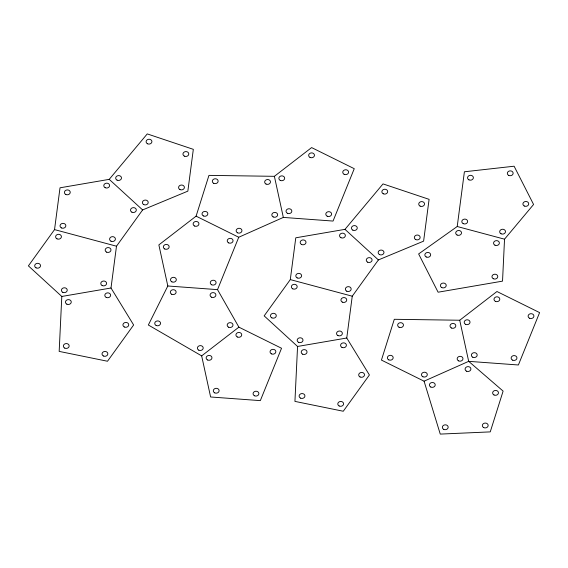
<?xml version="1.0" encoding="UTF-8"?>
<svg xmlns="http://www.w3.org/2000/svg" width="568" height="568" viewBox="0 0 568 568"><rect width="100%" height="100%" fill="white"/><g stroke="black" fill="none" stroke-linecap="round" stroke-linejoin="round"><path stroke-width="0.85" d="M61.798 296.46L59.171 351.393L107.501 361.248L133.636 324.981L111.001 288.004L116.49 246.207L142.625 209.933L187.845 191.146L193.326 149.341L147.254 133.906L109.226 179.353L60.016 187.802L54.535 229.607L28.4 265.874L61.798 296.46L111.001 288.004M297.561 346.459L294.934 401.391L343.271 411.246L369.406 374.979L346.764 338.01L352.252 296.205L378.387 259.938L423.607 241.144L429.089 199.34L383.017 183.904L344.989 229.351L295.779 237.8L290.298 279.605L264.163 315.872L297.561 346.459L346.764 338.01M504.533 239.185L502.531 281.139L438.105 292.208L418.63 253.939L457.219 226.511L464.397 171.777L514.111 166.211L533.579 204.473L504.533 239.185L457.219 226.511M196.095 216.159L208.953 175.377L274.387 176.321L311.612 147.588L354.254 168.689L333.047 221.066L283.333 217.416L238.737 237.261L217.523 289.637L238.894 327.154L281.536 348.255L260.329 400.625L210.614 396.982L201.661 355.88L148.354 325.01L167.816 285.988L158.862 244.893L196.095 216.159L238.737 237.261M201.661 355.88L238.894 327.154M459.732 320.238L496.957 291.512L539.6 312.613L518.392 364.983L468.678 361.34L424.076 381.185L381.433 360.084L394.298 319.294L459.732 320.238L468.678 361.34L503.113 391.103L490.248 431.886L440.257 434.094L424.076 381.185M167.816 285.988L217.523 289.637M290.298 279.605L352.252 296.205M54.535 229.607L116.49 246.207M344.989 229.351L378.387 259.938M109.226 179.353L142.625 209.933M274.387 176.321L283.333 217.416M228.563 327.175A2.911 2.435 -3.7 0 0 232.994 325.081A2.911 2.435 -3.7 0 0 228.705 322.951A2.911 2.435 -3.7 0 0 228.563 327.175M198.779 350.158A2.911 2.435 -3.7 0 0 203.209 348.063A2.911 2.435 -3.7 0 0 198.921 345.933A2.911 2.435 -3.7 0 0 198.779 350.158M156.129 325.464A2.911 2.435 -3.7 0 0 160.559 323.369A2.911 2.435 -3.7 0 0 156.271 321.232A2.911 2.435 -3.7 0 0 156.129 325.464M171.699 294.245A2.911 2.435 -3.7 0 0 176.13 292.151A2.911 2.435 -3.7 0 0 171.834 290.021A2.911 2.435 -3.7 0 0 171.699 294.245M211.466 297.163A2.911 2.435 -3.7 0 0 215.897 295.069A2.911 2.435 -3.7 0 0 211.608 292.932A2.911 2.435 -3.7 0 0 211.466 297.163M271.426 353.864A2.911 2.435 -3.7 0 0 275.856 351.769A2.911 2.435 -3.7 0 0 271.568 349.639A2.911 2.435 -3.7 0 0 271.426 353.864M254.457 395.761A2.911 2.435 -3.7 0 0 258.887 393.667A2.911 2.435 -3.7 0 0 254.599 391.537A2.911 2.435 -3.7 0 0 254.457 395.761M214.69 392.85A2.911 2.435 -3.7 0 0 219.12 390.756A2.911 2.435 -3.7 0 0 214.832 388.618A2.911 2.435 -3.7 0 0 214.69 392.85M207.526 359.963A2.911 2.435 -3.7 0 0 211.963 357.868A2.911 2.435 -3.7 0 0 207.668 355.738A2.911 2.435 -3.7 0 0 207.526 359.963M237.31 336.987A2.911 2.435 -3.7 0 0 241.741 334.893A2.911 2.435 -3.7 0 0 237.452 332.756A2.911 2.435 -3.7 0 0 237.31 336.987M280.251 180.404A2.911 2.435 -3.7 0 0 284.682 178.309A2.911 2.435 -3.7 0 0 280.393 176.179A2.911 2.435 -3.7 0 0 280.251 180.404M310.036 157.421A2.911 2.435 -3.7 0 0 314.466 155.327A2.911 2.435 -3.7 0 0 310.178 153.197A2.911 2.435 -3.7 0 0 310.036 157.421M344.144 174.305A2.911 2.435 -3.7 0 0 348.582 172.21A2.911 2.435 -3.7 0 0 344.286 170.073A2.911 2.435 -3.7 0 0 344.144 174.305M327.182 216.202A2.911 2.435 -3.7 0 0 331.613 214.108A2.911 2.435 -3.7 0 0 327.317 211.978A2.911 2.435 -3.7 0 0 327.182 216.202M287.408 213.284A2.911 2.435 -3.7 0 0 291.838 211.189A2.911 2.435 -3.7 0 0 287.55 209.059A2.911 2.435 -3.7 0 0 287.408 213.284M211.658 284.774A2.911 2.435 -3.7 0 0 216.089 282.679A2.911 2.435 -3.7 0 0 211.8 280.542A2.911 2.435 -3.7 0 0 211.658 284.774M171.891 281.856A2.911 2.435 -3.7 0 0 176.321 279.761A2.911 2.435 -3.7 0 0 172.026 277.631A2.911 2.435 -3.7 0 0 171.891 281.856M164.727 248.976A2.911 2.435 -3.7 0 0 169.157 246.881A2.911 2.435 -3.7 0 0 164.869 244.751A2.911 2.435 -3.7 0 0 164.727 248.976M194.512 225.993A2.911 2.435 -3.7 0 0 198.942 223.899A2.911 2.435 -3.7 0 0 194.654 221.769A2.911 2.435 -3.7 0 0 194.512 225.993M228.627 242.877A2.911 2.435 -3.7 0 0 233.057 240.782A2.911 2.435 -3.7 0 0 228.769 238.645A2.911 2.435 -3.7 0 0 228.627 242.877M237.523 232.816A2.911 2.435 -3.7 0 0 241.954 230.722A2.911 2.435 -3.7 0 0 237.665 228.592A2.911 2.435 -3.7 0 0 237.523 232.816M203.408 215.939A2.911 2.435 -3.7 0 0 207.845 213.845A2.911 2.435 -3.7 0 0 203.55 211.715A2.911 2.435 -3.7 0 0 203.408 215.939M213.703 183.308A2.911 2.435 -3.7 0 0 218.133 181.213A2.911 2.435 -3.7 0 0 213.838 179.083A2.911 2.435 -3.7 0 0 213.703 183.308M266.044 184.06A2.911 2.435 -3.7 0 0 270.474 181.966A2.911 2.435 -3.7 0 0 266.186 179.836A2.911 2.435 -3.7 0 0 266.044 184.06M273.201 216.94A2.911 2.435 -3.7 0 0 277.638 214.846A2.911 2.435 -3.7 0 0 273.343 212.716A2.911 2.435 -3.7 0 0 273.201 216.94M147.488 143.775A2.911 2.435 -3.7 0 0 151.919 141.68A2.911 2.435 -3.7 0 0 147.63 139.55A2.911 2.435 -3.7 0 0 147.488 143.775M184.344 156.129A2.911 2.435 -3.7 0 0 188.782 154.034A2.911 2.435 -3.7 0 0 184.486 151.897A2.911 2.435 -3.7 0 0 184.344 156.129M179.957 189.57A2.911 2.435 -3.7 0 0 184.394 187.476A2.911 2.435 -3.7 0 0 180.099 185.345A2.911 2.435 -3.7 0 0 179.957 189.57M143.782 204.601A2.911 2.435 -3.7 0 0 148.213 202.506A2.911 2.435 -3.7 0 0 143.924 200.376A2.911 2.435 -3.7 0 0 143.782 204.601M117.065 180.134A2.911 2.435 -3.7 0 0 121.495 178.04A2.911 2.435 -3.7 0 0 117.207 175.91A2.911 2.435 -3.7 0 0 117.065 180.134M106.557 252.114A2.911 2.435 -3.7 0 0 110.987 250.019A2.911 2.435 -3.7 0 0 106.699 247.889A2.911 2.435 -3.7 0 0 106.557 252.114M102.169 285.555A2.911 2.435 -3.7 0 0 106.599 283.46A2.911 2.435 -3.7 0 0 102.311 281.33A2.911 2.435 -3.7 0 0 102.169 285.555M62.8 292.321A2.911 2.435 -3.7 0 0 67.237 290.227A2.911 2.435 -3.7 0 0 62.941 288.097A2.911 2.435 -3.7 0 0 62.8 292.321M36.082 267.855A2.911 2.435 -3.7 0 0 40.52 265.76A2.911 2.435 -3.7 0 0 36.224 263.623A2.911 2.435 -3.7 0 0 36.082 267.855M56.992 238.837A2.911 2.435 -3.7 0 0 61.422 236.742A2.911 2.435 -3.7 0 0 57.134 234.612A2.911 2.435 -3.7 0 0 56.992 238.837M124.314 326.976A2.911 2.435 -3.7 0 0 128.744 324.882A2.911 2.435 -3.7 0 0 124.456 322.745A2.911 2.435 -3.7 0 0 124.314 326.976M103.404 355.987A2.911 2.435 -3.7 0 0 107.835 353.892A2.911 2.435 -3.7 0 0 103.546 351.762A2.911 2.435 -3.7 0 0 103.404 355.987M64.738 348.099A2.911 2.435 -3.7 0 0 69.168 346.004A2.911 2.435 -3.7 0 0 64.88 343.874A2.911 2.435 -3.7 0 0 64.738 348.099M66.839 304.157A2.911 2.435 -3.7 0 0 71.27 302.062A2.911 2.435 -3.7 0 0 66.981 299.932A2.911 2.435 -3.7 0 0 66.839 304.157M106.202 297.398A2.911 2.435 -3.7 0 0 110.632 295.303A2.911 2.435 -3.7 0 0 106.344 293.166A2.911 2.435 -3.7 0 0 106.202 297.398M65.803 194.469A2.911 2.435 -3.7 0 0 70.24 192.374A2.911 2.435 -3.7 0 0 65.945 190.237A2.911 2.435 -3.7 0 0 65.803 194.469M105.172 187.703A2.911 2.435 -3.7 0 0 109.603 185.608A2.911 2.435 -3.7 0 0 105.314 183.478A2.911 2.435 -3.7 0 0 105.172 187.703M131.89 212.169A2.911 2.435 -3.7 0 0 136.32 210.075A2.911 2.435 -3.7 0 0 132.032 207.945A2.911 2.435 -3.7 0 0 131.89 212.169M110.98 241.187A2.911 2.435 -3.7 0 0 115.41 239.093A2.911 2.435 -3.7 0 0 111.122 236.962A2.911 2.435 -3.7 0 0 110.98 241.187M61.422 227.91A2.911 2.435 -3.7 0 0 65.852 225.815A2.911 2.435 -3.7 0 0 61.557 223.678A2.911 2.435 -3.7 0 0 61.422 227.91M441.797 287.593A2.911 2.435 -3.7 0 0 446.228 285.498A2.911 2.435 -3.7 0 0 441.94 283.368A2.911 2.435 -3.7 0 0 441.797 287.593M426.227 256.977A2.911 2.435 -3.7 0 0 430.658 254.883A2.911 2.435 -3.7 0 0 426.362 252.753A2.911 2.435 -3.7 0 0 426.227 256.977M457.091 235.031A2.911 2.435 -3.7 0 0 461.521 232.937A2.911 2.435 -3.7 0 0 457.233 230.807A2.911 2.435 -3.7 0 0 457.091 235.031M494.948 245.177A2.911 2.435 -3.7 0 0 499.378 243.083A2.911 2.435 -3.7 0 0 495.083 240.946A2.911 2.435 -3.7 0 0 494.948 245.177M493.344 278.739A2.911 2.435 -3.7 0 0 497.774 276.644A2.911 2.435 -3.7 0 0 493.485 274.514A2.911 2.435 -3.7 0 0 493.344 278.739M468.948 179.857A2.911 2.435 -3.7 0 0 473.378 177.763A2.911 2.435 -3.7 0 0 469.09 175.626A2.911 2.435 -3.7 0 0 468.948 179.857M508.715 175.398A2.911 2.435 -3.7 0 0 513.145 173.304A2.911 2.435 -3.7 0 0 508.857 171.174A2.911 2.435 -3.7 0 0 508.715 175.398M524.292 206.014A2.911 2.435 -3.7 0 0 528.723 203.919A2.911 2.435 -3.7 0 0 524.434 201.789A2.911 2.435 -3.7 0 0 524.292 206.014M501.061 233.782A2.911 2.435 -3.7 0 0 505.492 231.687A2.911 2.435 -3.7 0 0 501.196 229.557A2.911 2.435 -3.7 0 0 501.061 233.782M463.204 223.643A2.911 2.435 -3.7 0 0 467.634 221.548A2.911 2.435 -3.7 0 0 463.346 219.411A2.911 2.435 -3.7 0 0 463.204 223.643M360.076 376.975A2.911 2.435 -3.7 0 0 364.507 374.88A2.911 2.435 -3.7 0 0 360.219 372.743A2.911 2.435 -3.7 0 0 360.076 376.975M339.167 405.985A2.911 2.435 -3.7 0 0 343.597 403.891A2.911 2.435 -3.7 0 0 339.309 401.761A2.911 2.435 -3.7 0 0 339.167 405.985M300.5 398.104A2.911 2.435 -3.7 0 0 304.931 396.01A2.911 2.435 -3.7 0 0 300.642 393.873A2.911 2.435 -3.7 0 0 300.5 398.104M302.602 354.155A2.911 2.435 -3.7 0 0 307.032 352.061A2.911 2.435 -3.7 0 0 302.744 349.931A2.911 2.435 -3.7 0 0 302.602 354.155M341.964 347.396A2.911 2.435 -3.7 0 0 346.402 345.301A2.911 2.435 -3.7 0 0 342.106 343.171A2.911 2.435 -3.7 0 0 341.964 347.396M346.743 291.185A2.911 2.435 -3.7 0 0 351.173 289.091A2.911 2.435 -3.7 0 0 346.885 286.961A2.911 2.435 -3.7 0 0 346.743 291.185M297.185 277.908A2.911 2.435 -3.7 0 0 301.615 275.814A2.911 2.435 -3.7 0 0 297.327 273.684A2.911 2.435 -3.7 0 0 297.185 277.908M301.572 244.467A2.911 2.435 -3.7 0 0 306.003 242.373A2.911 2.435 -3.7 0 0 301.707 240.236A2.911 2.435 -3.7 0 0 301.572 244.467M340.935 237.701A2.911 2.435 -3.7 0 0 345.365 235.606A2.911 2.435 -3.7 0 0 341.077 233.476A2.911 2.435 -3.7 0 0 340.935 237.701M367.652 262.167A2.911 2.435 -3.7 0 0 372.083 260.073A2.911 2.435 -3.7 0 0 367.794 257.943A2.911 2.435 -3.7 0 0 367.652 262.167M337.932 335.56A2.911 2.435 -3.7 0 0 342.362 333.466A2.911 2.435 -3.7 0 0 338.074 331.329A2.911 2.435 -3.7 0 0 337.932 335.56M298.569 342.319A2.911 2.435 -3.7 0 0 303 340.225A2.911 2.435 -3.7 0 0 298.704 338.095A2.911 2.435 -3.7 0 0 298.569 342.319M271.845 317.853A2.911 2.435 -3.7 0 0 276.282 315.758A2.911 2.435 -3.7 0 0 271.987 313.628A2.911 2.435 -3.7 0 0 271.845 317.853M292.754 288.835A2.911 2.435 -3.7 0 0 297.185 286.741A2.911 2.435 -3.7 0 0 292.896 284.611A2.911 2.435 -3.7 0 0 292.754 288.835M342.319 302.119A2.911 2.435 -3.7 0 0 346.75 300.025A2.911 2.435 -3.7 0 0 342.461 297.888A2.911 2.435 -3.7 0 0 342.319 302.119M352.827 230.132A2.911 2.435 -3.7 0 0 357.265 228.038A2.911 2.435 -3.7 0 0 352.969 225.908A2.911 2.435 -3.7 0 0 352.827 230.132M383.251 193.78A2.911 2.435 -3.7 0 0 387.681 191.686A2.911 2.435 -3.7 0 0 383.393 189.549A2.911 2.435 -3.7 0 0 383.251 193.78M420.114 206.127A2.911 2.435 -3.7 0 0 424.545 204.033A2.911 2.435 -3.7 0 0 420.249 201.903A2.911 2.435 -3.7 0 0 420.114 206.127M415.726 239.568A2.911 2.435 -3.7 0 0 420.157 237.474A2.911 2.435 -3.7 0 0 415.861 235.344A2.911 2.435 -3.7 0 0 415.726 239.568M379.545 254.599A2.911 2.435 -3.7 0 0 383.982 252.504A2.911 2.435 -3.7 0 0 379.687 250.374A2.911 2.435 -3.7 0 0 379.545 254.599M494.018 394.973A2.911 2.435 -3.7 0 0 498.455 392.878A2.911 2.435 -3.7 0 0 494.16 390.748A2.911 2.435 -3.7 0 0 494.018 394.973M483.73 427.605A2.911 2.435 -3.7 0 0 488.16 425.51A2.911 2.435 -3.7 0 0 483.872 423.373A2.911 2.435 -3.7 0 0 483.73 427.605M443.736 429.365A2.911 2.435 -3.7 0 0 448.173 427.271A2.911 2.435 -3.7 0 0 443.878 425.141A2.911 2.435 -3.7 0 0 443.736 429.365M430.792 387.035A2.911 2.435 -3.7 0 0 435.223 384.941A2.911 2.435 -3.7 0 0 430.935 382.811A2.911 2.435 -3.7 0 0 430.792 387.035M466.47 371.167A2.911 2.435 -3.7 0 0 470.907 369.072A2.911 2.435 -3.7 0 0 466.612 366.935A2.911 2.435 -3.7 0 0 466.47 371.167M495.374 301.345A2.911 2.435 -3.7 0 0 499.805 299.251A2.911 2.435 -3.7 0 0 495.516 297.121A2.911 2.435 -3.7 0 0 495.374 301.345M529.49 318.222A2.911 2.435 -3.7 0 0 533.92 316.127A2.911 2.435 -3.7 0 0 529.632 313.998A2.911 2.435 -3.7 0 0 529.49 318.222M512.521 360.119A2.911 2.435 -3.7 0 0 516.951 358.025A2.911 2.435 -3.7 0 0 512.663 355.895A2.911 2.435 -3.7 0 0 512.521 360.119M472.753 357.208A2.911 2.435 -3.7 0 0 477.184 355.114A2.911 2.435 -3.7 0 0 472.895 352.984A2.911 2.435 -3.7 0 0 472.753 357.208M465.59 324.328A2.911 2.435 -3.7 0 0 470.027 322.233A2.911 2.435 -3.7 0 0 465.732 320.103A2.911 2.435 -3.7 0 0 465.59 324.328M458.546 360.865A2.911 2.435 -3.7 0 0 462.977 358.77A2.911 2.435 -3.7 0 0 458.688 356.64A2.911 2.435 -3.7 0 0 458.546 360.865M422.869 376.74A2.911 2.435 -3.7 0 0 427.299 374.646A2.911 2.435 -3.7 0 0 423.011 372.516A2.911 2.435 -3.7 0 0 422.869 376.74M388.753 359.856A2.911 2.435 -3.7 0 0 393.184 357.762A2.911 2.435 -3.7 0 0 388.895 355.632A2.911 2.435 -3.7 0 0 388.753 359.856M399.041 327.232A2.911 2.435 -3.7 0 0 403.472 325.137A2.911 2.435 -3.7 0 0 399.183 323A2.911 2.435 -3.7 0 0 399.041 327.232M451.39 327.984A2.911 2.435 -3.7 0 0 455.82 325.89A2.911 2.435 -3.7 0 0 451.532 323.76A2.911 2.435 -3.7 0 0 451.39 327.984"/></g></svg>
